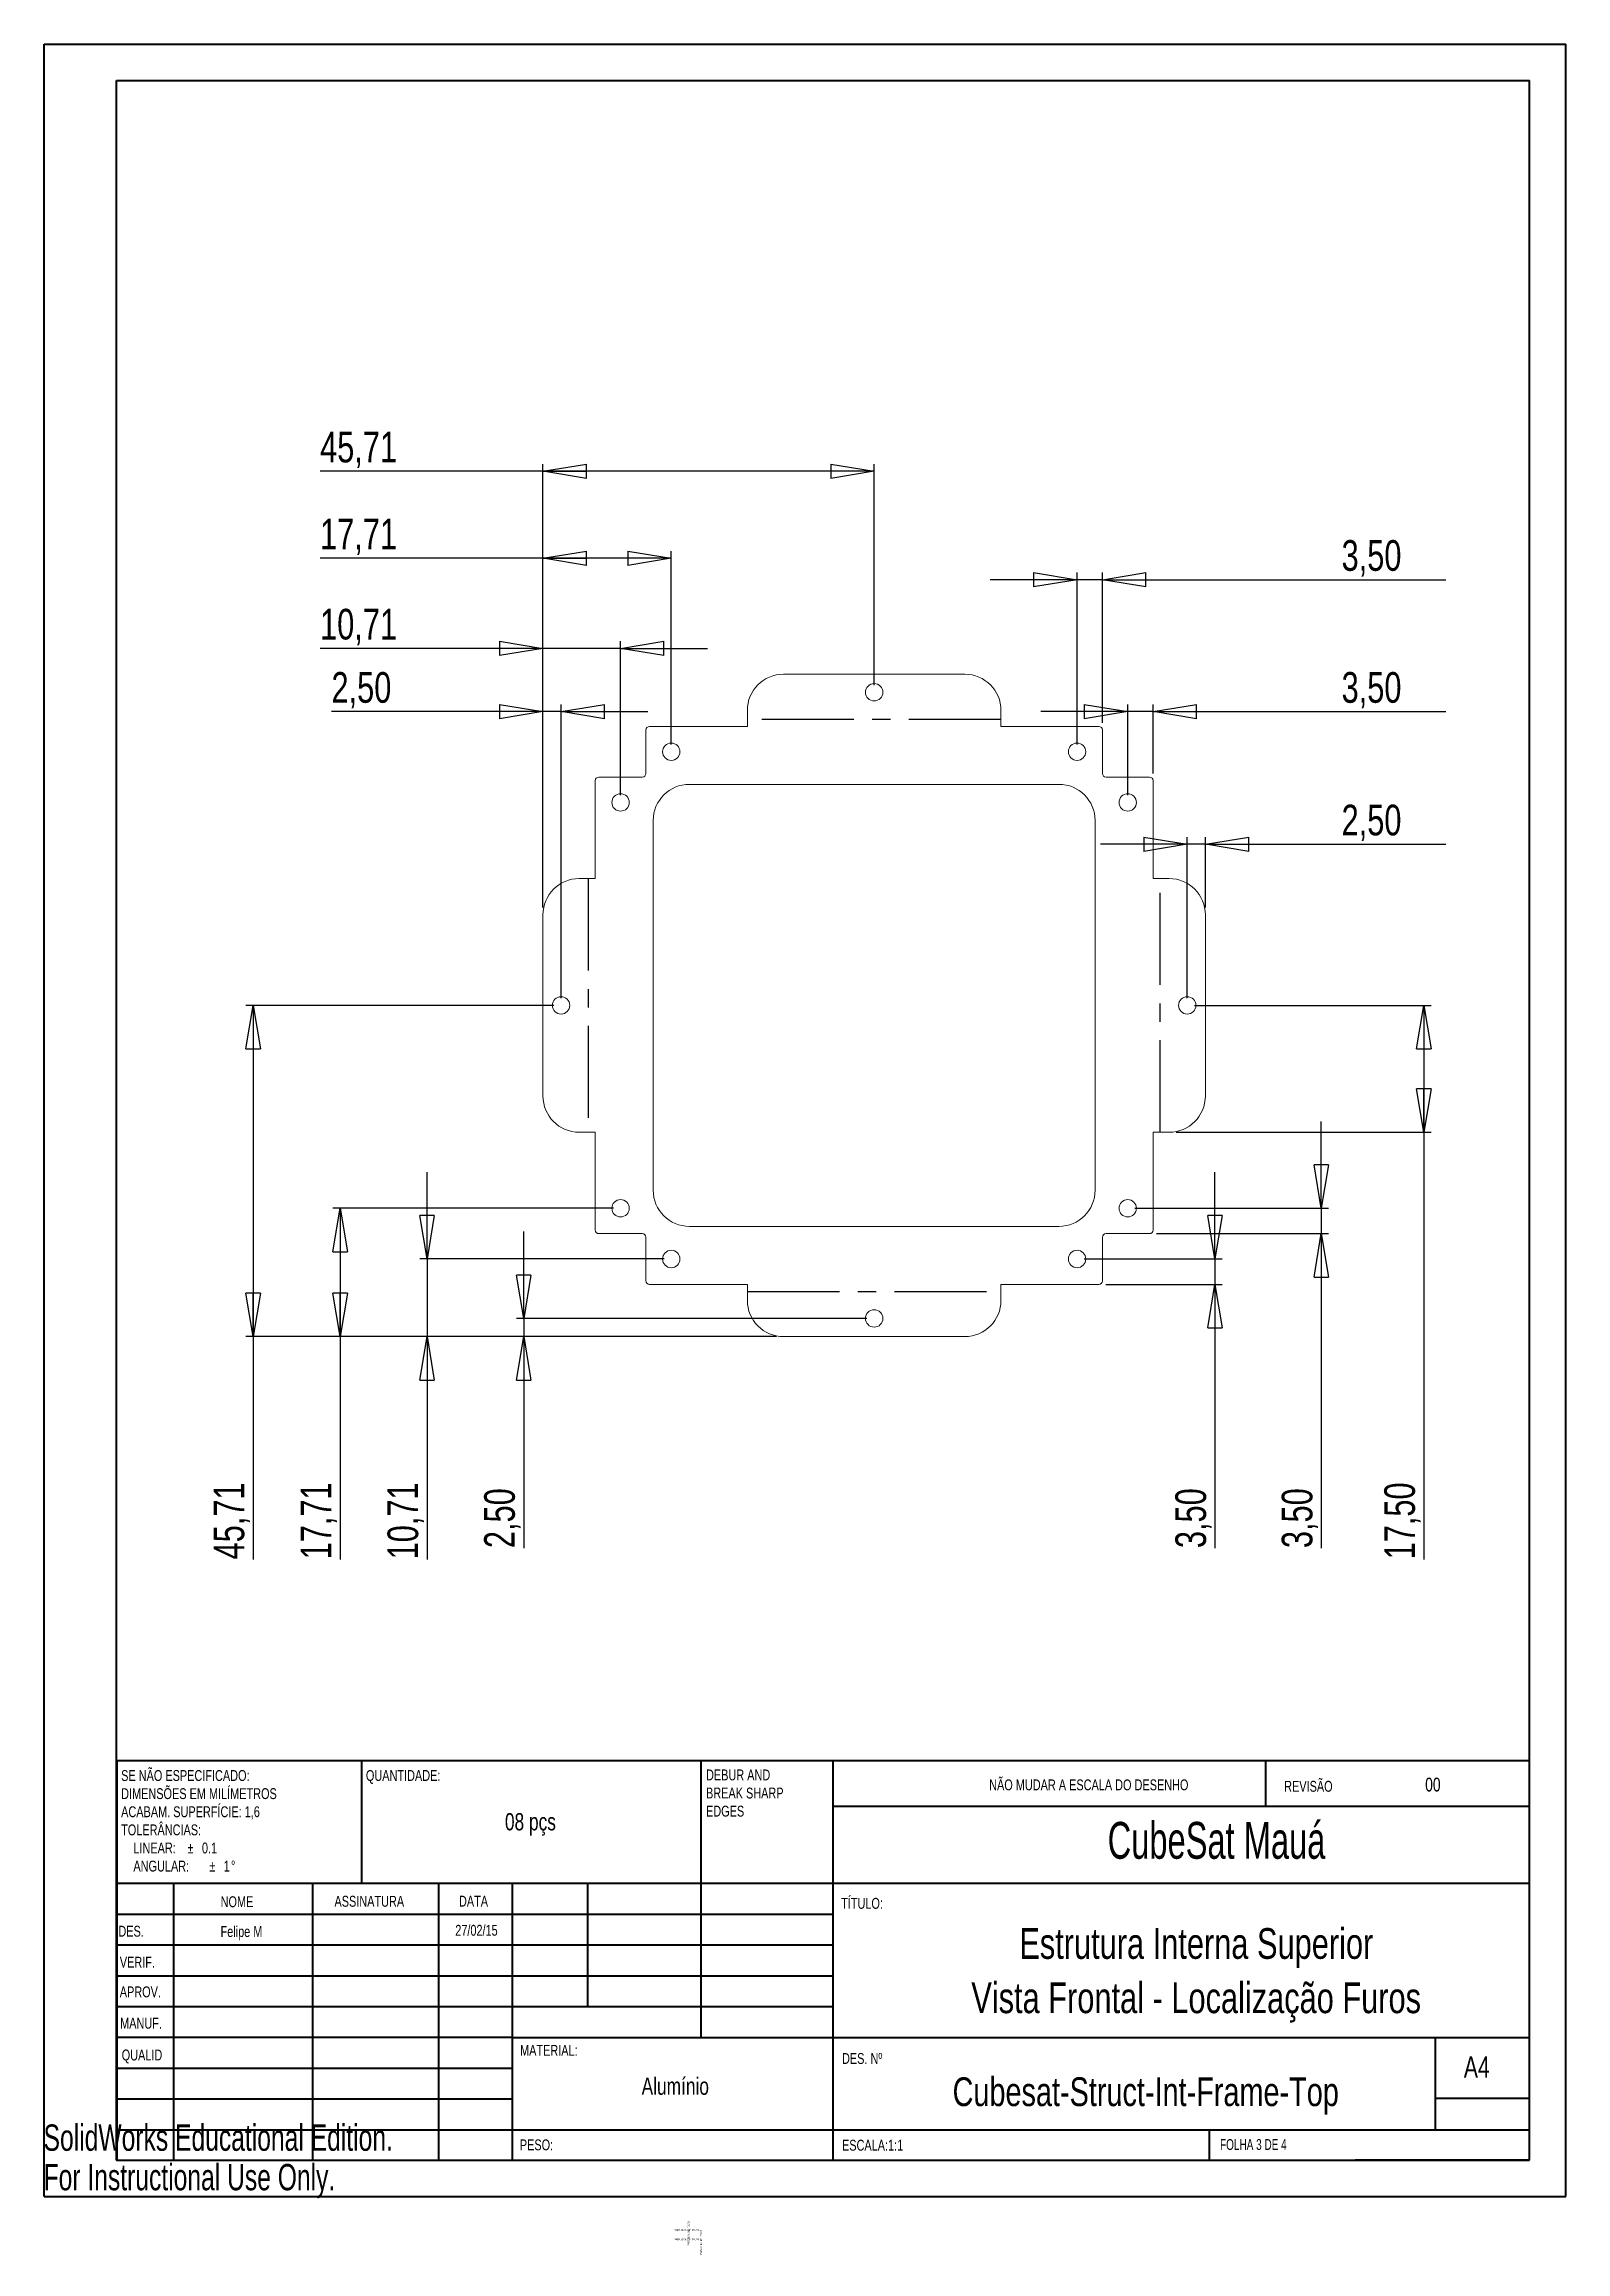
# Paper-space layout 'Folha03' of a CAD drawing. Header units: millimetres. Extents: x 0 to 210, y -7 to 297.
import ezdxf

# ---------------------------------------------------------------- set-up
doc = ezdxf.new("R2010")
doc.units = ezdxf.units.MM
doc.linetypes.add('CENTERX2', pattern=[20.32, 12.7, -2.54, 2.54, -2.54])
doc.layers.add('FORMAT', color=7, linetype='Continuous')
doc.styles.add('SLDTEXTSTYLE0', font='TXT', dxfattribs={"width": 0.75})
doc.styles.add('SLDTEXTSTYLE1', font='TXT', dxfattribs={"width": 0.663})
doc.styles.add('SLDTEXTSTYLE2', font='TXT', dxfattribs={"width": 0.6875})
doc.styles.add('SLDTEXTSTYLE3', font='TXT', dxfattribs={"width": 0.7})
doc.styles.add('SLDTEXTSTYLE4', font='TXT', dxfattribs={"width": 0.681818})
doc.dimstyles.new('SLDDIMSTYLE0', dxfattribs={"dimtxt": 4.233333, "dimasz": 5.9944, "dimexe": 0, "dimexo": 0.0625, "dimgap": 1.058333, "dimtad": 1, "dimrnd": 1e-09, "dimzin": 12, "dimdsep": 46, "dimtxsty": 'SLDTEXTSTYLE0', "dimblk1": 'CLOSED', "dimblk2": 'CLOSED', "dimsah": 1, "dimcen": 0.09, "dimadec": 0, "dimazin": 3, "dimtfac": 1, "dimtofl": 0, "dimtmove": 0, "dimatfit": 3, "dimldrblk": 'CLOSED', "dimfxl": 0, "dimfrac": 2, "dimtolj": 1, "dimtzin": 12, "dimarcsym": 0})
doc.dimstyles.new('SLDDIMSTYLE1', dxfattribs={"dimtxt": 4.233333, "dimasz": 5.9944, "dimexe": 0, "dimexo": 0.0625, "dimgap": 1.058333, "dimtad": 1, "dimrnd": 1e-09, "dimzin": 12, "dimdsep": 46, "dimtxsty": 'SLDTEXTSTYLE0', "dimblk1": 'CLOSED', "dimblk2": 'CLOSED', "dimsah": 1, "dimcen": 0.09, "dimadec": 0, "dimazin": 3, "dimtfac": 1, "dimtmove": 0, "dimatfit": 0, "dimldrblk": 'CLOSED', "dimfxl": 0, "dimfrac": 2, "dimtolj": 1, "dimtzin": 12, "dimarcsym": 0})

# ---------------------------------------------------------------- blocks, each defined once
blk = doc.blocks.new('SW_NOTE_4')
at = {"color": 0, "linetype": 'Continuous', "lineweight": 0, "char_height": 1.5, "attachment_point": 1, "style": 'SLDTEXTSTYLE0'}
for s, insert in [('DEBUR AND', (0, 1.93)), ('BREAK SHARP', (0, -0.57)), ('EDGES', (0, -3.07))]:
    blk.add_mtext(s, dxfattribs=dict(at, insert=insert))
blk = doc.blocks.new('SW_NOTE_5')
at = {"color": 0, "linetype": 'Continuous', "lineweight": 0, "char_height": 1.5, "attachment_point": 1, "style": 'SLDTEXTSTYLE0'}
for s, insert in [('SE NÃO ESPECIFICADO:', (0, 1.93)), ('ACABAM. SUPERFÍCIE: 1,6', (0, -3.07)), ('DIMENSÕES EM MILÍMETROS', (0, -0.57)), ('TOLERÂNCIAS:', (0, -5.57)), ('LINEAR:', (1.69, -8.07)), ('%%p', (9.16, -8.07)), ('0.1', (11.15, -8.07)), ('ANGULAR:', (1.69, -10.57)), ('%%p', (12.16, -10.57)), ('1', (14.15, -10.57)), ('%%d', (15.16, -10.57))]:
    blk.add_mtext(s, dxfattribs=dict(at, insert=insert))
blk = doc.blocks.new('_CLOSED')
at = {"color": 0, "linetype": 'ByBlock', "lineweight": -2}
for p, q in [((-1, 0.166667), (0, 0)), ((-1, 0.166667), (-1, -0.166667)), ((0, 0), (-1, -0.166667)), ((0, 0), (-1, 0))]:
    blk.add_line(p, q, dxfattribs=at)
blk = doc.blocks.new('_D_9')
at = {"layer": 'FORMAT'}
for p, q in [((70.43, 164.57), (27.93, 164.57)), ((28.92, 164.57), (28.92, 118.86)), ((101.13, 118.86), (27.93, 118.86)), ((28.92, 118.86), (28.92, 88.11))]:
    blk.add_line(p, q, dxfattribs=at)
at = {"layer": 'FORMAT', "xscale": 5.9944, "yscale": 5.9944}
for p, rotation in [((28.92, 164.57, -2.9), 90.0000000000004), ((28.92, 118.86, -2.9), 270.0000000000004)]:
    blk.add_blockref('_CLOSED', p, dxfattribs=dict(at, rotation=rotation))
at = {"layer": 'FORMAT', "insert": (23.46, 88.11, -2.9), "char_height": 4.233, "attachment_point": 1, "rotation": 90, "style": 'SLDTEXTSTYLE0'}
blk.add_mtext('45,71', dxfattribs=at)
blk = doc.blocks.new('_D_10')
at = {"layer": 'FORMAT'}
for p, q in [((52.92, 129.57), (52.92, 141.56)), ((85.63, 129.57), (51.93, 129.57)), ((52.92, 129.57), (52.92, 118.86)), ((101.13, 118.86), (51.93, 118.86)), ((52.92, 118.86), (52.92, 88.11))]:
    blk.add_line(p, q, dxfattribs=at)
at = {"layer": 'FORMAT', "xscale": 5.9944, "yscale": 5.9944}
for p, rotation in [((52.92, 129.57, -2.9), 270.0000000000004), ((52.92, 118.86, -2.9), 90.0000000000004)]:
    blk.add_blockref('_CLOSED', p, dxfattribs=dict(at, rotation=rotation))
at = {"layer": 'FORMAT', "insert": (47.46, 88.11, -2.9), "char_height": 4.233, "attachment_point": 1, "rotation": 90, "style": 'SLDTEXTSTYLE0'}
blk.add_mtext('10,71', dxfattribs=at)
blk = doc.blocks.new('_D_11')
at = {"layer": 'FORMAT'}
for p, q in [((78.63, 136.57), (39.93, 136.57)), ((40.92, 136.57), (40.92, 118.86)), ((101.13, 118.86), (39.93, 118.86)), ((40.92, 118.86), (40.92, 88.11))]:
    blk.add_line(p, q, dxfattribs=at)
at = {"layer": 'FORMAT', "xscale": 5.9944, "yscale": 5.9944}
for p, rotation in [((40.92, 136.57, -2.9), 90.0000000000004), ((40.92, 118.86, -2.9), 270.0000000000004)]:
    blk.add_blockref('_CLOSED', p, dxfattribs=dict(at, rotation=rotation))
at = {"layer": 'FORMAT', "insert": (35.46, 88.11, -2.9), "char_height": 4.233, "attachment_point": 1, "rotation": 90, "style": 'SLDTEXTSTYLE0'}
blk.add_mtext('17,71', dxfattribs=at)
blk = doc.blocks.new('_D_12')
at = {"layer": 'FORMAT'}
for p, q in [((68.92, 205.11), (39.73, 205.11)), ((68.92, 178.06), (68.92, 206.1)), ((71.42, 205.11), (68.92, 205.11)), ((71.42, 165.56), (71.42, 206.1)), ((71.42, 205.11), (83.41, 205.11))]:
    blk.add_line(p, q, dxfattribs=at)
at = {"layer": 'FORMAT', "xscale": 5.9944, "yscale": 5.9944}
blk.add_blockref('_CLOSED', (68.92, 205.11, -2.9), dxfattribs=at)
at = {"layer": 'FORMAT', "xscale": 5.9944, "yscale": 5.9944, "rotation": 180.0000000000004}
blk.add_blockref('_CLOSED', (71.42, 205.11, -2.9), dxfattribs=at)
at = {"layer": 'FORMAT', "insert": (39.73, 210.56, -2.9), "char_height": 4.233, "attachment_point": 1, "style": 'SLDTEXTSTYLE0'}
blk.add_mtext('2,50', dxfattribs=at)
blk = doc.blocks.new('_D_13')
at = {"layer": 'FORMAT'}
for p, q in [((68.92, 213.83), (38.16, 213.83)), ((68.92, 178.06), (68.92, 214.82)), ((79.62, 213.83), (68.92, 213.83)), ((79.62, 193.56), (79.62, 214.82)), ((79.62, 213.83), (91.61, 213.83))]:
    blk.add_line(p, q, dxfattribs=at)
at = {"layer": 'FORMAT', "xscale": 5.9944, "yscale": 5.9944}
blk.add_blockref('_CLOSED', (68.92, 213.83, -2.9), dxfattribs=at)
at = {"layer": 'FORMAT', "xscale": 5.9944, "yscale": 5.9944, "rotation": 180.0000000000004}
blk.add_blockref('_CLOSED', (79.62, 213.83, -2.9), dxfattribs=at)
at = {"layer": 'FORMAT', "insert": (38.16, 219.29, -2.9), "char_height": 4.233, "attachment_point": 1, "style": 'SLDTEXTSTYLE0'}
blk.add_mtext('10,71', dxfattribs=at)
blk = doc.blocks.new('_D_14')
at = {"layer": 'FORMAT'}
for p, q in [((68.92, 226.27), (38.16, 226.27)), ((68.92, 178.06), (68.92, 227.26)), ((86.62, 226.27), (68.92, 226.27)), ((86.62, 200.56), (86.62, 227.26))]:
    blk.add_line(p, q, dxfattribs=at)
at = {"layer": 'FORMAT', "xscale": 5.9944, "yscale": 5.9944, "rotation": 180.0000000000004}
blk.add_blockref('_CLOSED', (68.92, 226.27, -2.9), dxfattribs=at)
at = {"layer": 'FORMAT', "xscale": 5.9944, "yscale": 5.9944}
blk.add_blockref('_CLOSED', (86.62, 226.27, -2.9), dxfattribs=at)
at = {"layer": 'FORMAT', "insert": (38.16, 231.73, -2.9), "char_height": 4.233, "attachment_point": 1, "style": 'SLDTEXTSTYLE0'}
blk.add_mtext('17,71', dxfattribs=at)
blk = doc.blocks.new('_D_15')
at = {"layer": 'FORMAT'}
for p, q in [((68.92, 238.27), (38.16, 238.27)), ((68.92, 178.06), (68.92, 239.26)), ((114.62, 238.27), (68.92, 238.27)), ((114.62, 208.76), (114.62, 239.26))]:
    blk.add_line(p, q, dxfattribs=at)
at = {"layer": 'FORMAT', "xscale": 5.9944, "yscale": 5.9944, "rotation": 180.0000000000004}
blk.add_blockref('_CLOSED', (68.92, 238.27, -2.9), dxfattribs=at)
at = {"layer": 'FORMAT', "xscale": 5.9944, "yscale": 5.9944}
blk.add_blockref('_CLOSED', (114.62, 238.27, -2.9), dxfattribs=at)
at = {"layer": 'FORMAT', "insert": (38.16, 243.73, -2.9), "char_height": 4.233, "attachment_point": 1, "style": 'SLDTEXTSTYLE0'}
blk.add_mtext('45,71', dxfattribs=at)
blk = doc.blocks.new('_D_16')
at = {"layer": 'FORMAT'}
for p, q in [((66.26, 121.36), (66.26, 133.35)), ((113.63, 121.36), (65.27, 121.36)), ((101.13, 118.86), (65.27, 118.86)), ((66.26, 121.36), (66.26, 118.86)), ((66.26, 118.86), (66.26, 89.67))]:
    blk.add_line(p, q, dxfattribs=at)
at = {"layer": 'FORMAT', "xscale": 5.9944, "yscale": 5.9944}
for p, rotation in [((66.26, 121.36, -2.9), 270.0000000000004), ((66.26, 118.86, -2.9), 90.0000000000004)]:
    blk.add_blockref('_CLOSED', p, dxfattribs=dict(at, rotation=rotation))
at = {"layer": 'FORMAT', "insert": (60.8, 89.67, -2.9), "char_height": 4.233, "attachment_point": 1, "rotation": 90, "style": 'SLDTEXTSTYLE0'}
blk.add_mtext('2,50', dxfattribs=at)
blk = doc.blocks.new('_D_17')
at = {"layer": 'FORMAT'}
for p, q in [((157.83, 186.8), (145.84, 186.8)), ((157.83, 165.56), (157.83, 187.79)), ((160.33, 186.8), (157.83, 186.8)), ((160.33, 178.06), (160.33, 187.79)), ((160.33, 186.8), (193.51, 186.8))]:
    blk.add_line(p, q, dxfattribs=at)
at = {"layer": 'FORMAT', "xscale": 5.9944, "yscale": 5.9944}
blk.add_blockref('_CLOSED', (157.83, 186.8, -2.9), dxfattribs=at)
at = {"layer": 'FORMAT', "xscale": 5.9944, "yscale": 5.9944, "rotation": 180.0000000000004}
blk.add_blockref('_CLOSED', (160.33, 186.8, -2.9), dxfattribs=at)
at = {"layer": 'FORMAT', "insert": (179.13, 192.26, -2.9), "char_height": 4.233, "attachment_point": 1, "style": 'SLDTEXTSTYLE0'}
blk.add_mtext('2,50', dxfattribs=at)
blk = doc.blocks.new('_D_18')
at = {"layer": 'FORMAT'}
for p, q in [((149.62, 205.11), (137.63, 205.11)), ((149.62, 193.56), (149.62, 206.1)), ((153.12, 205.11), (149.62, 205.11)), ((153.12, 196.56), (153.12, 206.1)), ((153.12, 205.11), (193.51, 205.11))]:
    blk.add_line(p, q, dxfattribs=at)
at = {"layer": 'FORMAT', "xscale": 5.9944, "yscale": 5.9944}
blk.add_blockref('_CLOSED', (149.62, 205.11, -2.9), dxfattribs=at)
at = {"layer": 'FORMAT', "xscale": 5.9944, "yscale": 5.9944, "rotation": 180.0000000000004}
blk.add_blockref('_CLOSED', (153.12, 205.11, -2.9), dxfattribs=at)
at = {"layer": 'FORMAT', "insert": (179.13, 210.56, -2.9), "char_height": 4.233, "attachment_point": 1, "style": 'SLDTEXTSTYLE0'}
blk.add_mtext('3,50', dxfattribs=at)
blk = doc.blocks.new('_D_19')
at = {"layer": 'FORMAT'}
for p, q in [((142.62, 223.31), (130.63, 223.31)), ((142.62, 200.56), (142.62, 224.3)), ((146.12, 223.31), (142.62, 223.31)), ((146.12, 203.56), (146.12, 224.3)), ((146.12, 223.31), (193.51, 223.31))]:
    blk.add_line(p, q, dxfattribs=at)
at = {"layer": 'FORMAT', "xscale": 5.9944, "yscale": 5.9944}
blk.add_blockref('_CLOSED', (142.62, 223.31, -2.9), dxfattribs=at)
at = {"layer": 'FORMAT', "xscale": 5.9944, "yscale": 5.9944, "rotation": 180.0000000000004}
blk.add_blockref('_CLOSED', (146.12, 223.31, -2.9), dxfattribs=at)
at = {"layer": 'FORMAT', "insert": (179.13, 228.77, -2.9), "char_height": 4.233, "attachment_point": 1, "style": 'SLDTEXTSTYLE0'}
blk.add_mtext('3,50', dxfattribs=at)
blk = doc.blocks.new('_D_20')
at = {"layer": 'FORMAT'}
for p, q in [((176.33, 136.57), (176.33, 148.56)), ((150.61, 136.57), (177.32, 136.57)), ((176.33, 136.57), (176.33, 133.07)), ((153.61, 133.07), (177.32, 133.07)), ((176.33, 133.07), (176.33, 89.67))]:
    blk.add_line(p, q, dxfattribs=at)
at = {"layer": 'FORMAT', "xscale": 5.9944, "yscale": 5.9944}
for p, rotation in [((176.33, 136.57, -2.9), 270.0000000000004), ((176.33, 133.07, -2.9), 90.0000000000004)]:
    blk.add_blockref('_CLOSED', p, dxfattribs=dict(at, rotation=rotation))
at = {"layer": 'FORMAT', "insert": (170.87, 89.67, -2.9), "char_height": 4.233, "attachment_point": 1, "rotation": 90, "style": 'SLDTEXTSTYLE0'}
blk.add_mtext('3,50', dxfattribs=at)
blk = doc.blocks.new('_D_21')
at = {"layer": 'FORMAT'}
for p, q in [((158.82, 164.57), (191.47, 164.57)), ((190.48, 164.57), (190.48, 147.07)), ((156.32, 147.07), (191.47, 147.07)), ((190.48, 147.07), (190.48, 88.11))]:
    blk.add_line(p, q, dxfattribs=at)
at = {"layer": 'FORMAT', "xscale": 5.9944, "yscale": 5.9944}
for p, rotation in [((190.48, 164.57, -2.9), 89.99999999999986), ((190.48, 147.07, -2.9), 269.9999999999999)]:
    blk.add_blockref('_CLOSED', p, dxfattribs=dict(at, rotation=rotation))
at = {"layer": 'FORMAT', "insert": (185.02, 88.11, -2.9), "char_height": 4.233, "attachment_point": 1, "rotation": 90, "style": 'SLDTEXTSTYLE0'}
blk.add_mtext('17,50', dxfattribs=at)
blk = doc.blocks.new('_D_22')
at = {"layer": 'FORMAT'}
for p, q in [((161.65, 129.57), (161.65, 141.56)), ((143.61, 129.57), (162.64, 129.57)), ((161.65, 129.57), (161.65, 126.07)), ((146.61, 126.07), (162.64, 126.07)), ((161.65, 126.07), (161.65, 89.67))]:
    blk.add_line(p, q, dxfattribs=at)
at = {"layer": 'FORMAT', "xscale": 5.9944, "yscale": 5.9944}
for p, rotation in [((161.65, 129.57, -2.9), 270.0000000000004), ((161.65, 126.07, -2.9), 90.0000000000004)]:
    blk.add_blockref('_CLOSED', p, dxfattribs=dict(at, rotation=rotation))
at = {"layer": 'FORMAT', "insert": (156.19, 89.67, -2.9), "char_height": 4.233, "attachment_point": 1, "rotation": 90, "style": 'SLDTEXTSTYLE0'}
blk.add_mtext('3,50', dxfattribs=at)

psp = doc.layouts.new('Folha03')

# ---------------------------------------------------------------- linework, layer by layer
at = {"color": 7, "linetype": 'Continuous', "lineweight": 40}
for p, q in [((0.079, 0.215), (0.079, 297.215)), ((0.079, 297.215), (210.079, 297.215)), ((210.079, 0.215), (210.079, 297.215)), ((210.079, 292.215), (210.079, 297.215)), ((10.079, 292.215), (205.079, 292.215)), ((10.079, 5.215), (10.079, 292.215)), ((205.079, 5.215), (205.079, 292.215)), ((10.111, 60.371), (205.079, 60.371)), ((10.111, 60.371), (10.111, 5.121)), ((43.911, 43.371), (43.911, 60.371)), ((90.711, 60.371), (90.711, 22.121)), ((108.911, 60.371), (108.911, 5.121)), ((168.679, 54.09), (168.679, 60.465)), ((205.079, 53.996), (108.911, 53.996)), ((205.079, 43.371), (10.111, 43.371)), ((17.911, 43.371), (17.911, 5.121)), ((37.102, 43.371), (37.102, 5.121)), ((54.51, 43.371), (54.51, 5.121)), ((64.711, 5.121), (64.711, 43.371)), ((75.111, 26.371), (75.111, 43.371)), ((108.911, 39.121), (10.111, 39.121)), ((108.911, 34.871), (10.111, 34.871)), ((108.911, 30.621), (10.111, 30.621)), ((108.911, 26.371), (10.111, 26.371)), ((64.711, 22.121), (10.111, 22.121)), ((64.711, 22.121), (205.079, 22.121)), ((192.079, 9.465), (192.079, 22.215)), ((64.711, 17.871), (10.111, 17.871)), ((64.711, 13.621), (10.111, 13.621)), ((205.079, 13.715), (192.079, 13.715)), ((10.111, 9.371), (205.079, 9.371)), ((160.879, 5.215), (160.879, 9.465)), ((10.079, 5.215), (205.079, 5.215)), ((205.079, 5.215), (180.988, 5.215)), ((0.079, 0.215), (210.079, 0.215))]:
    psp.add_line(p, q, dxfattribs=at)
at = {"color": 7, "linetype": 'Continuous', "lineweight": 15}
for p, q in [((102.123, 210.273), (127.123, 210.273)), ((97.123, 203.067), (97.123, 205.273)), ((132.123, 205.273), (132.123, 203.067)), ((83.123, 196.567), (83.123, 202.567)), ((97.123, 203.067), (83.623, 203.067)), ((145.623, 203.067), (132.123, 203.067)), ((146.123, 202.567), (146.123, 196.567)), ((76.123, 195.567), (76.123, 182.067)), ((76.623, 196.067), (82.623, 196.067)), ((140.123, 195.067), (89.123, 195.067)), ((146.623, 196.067), (152.623, 196.067)), ((153.123, 182.067), (153.123, 195.567)), ((84.123, 190.067), (84.123, 139.067)), ((145.123, 139.067), (145.123, 190.067)), ((73.917, 182.067), (76.123, 182.067)), ((153.123, 182.067), (155.329, 182.067)), ((68.917, 152.067), (68.917, 177.067)), ((160.329, 177.067), (160.329, 152.067)), ((76.123, 147.067), (73.917, 147.067)), ((76.123, 147.067), (76.123, 133.567)), ((155.329, 147.067), (153.123, 147.067)), ((153.123, 133.567), (153.123, 147.067)), ((89.123, 134.067), (140.123, 134.067)), ((82.623, 133.067), (76.623, 133.067)), ((83.123, 126.567), (83.123, 132.567)), ((146.123, 132.567), (146.123, 126.567)), ((152.623, 133.067), (146.623, 133.067)), ((83.623, 126.067), (97.123, 126.067)), ((97.123, 123.861), (97.123, 126.067)), ((132.123, 126.067), (145.623, 126.067)), ((132.123, 126.067), (132.123, 123.861)), ((127.123, 118.861), (102.123, 118.861))]:
    psp.add_line(p, q, dxfattribs=at)
at = {"color": 7, "linetype": 'CENTERX2'}
for p, q in [((132.123, 204.038), (97.123, 204.038)), ((75.152, 182.067), (75.152, 147.067)), ((154.094, 147.067), (154.094, 182.067)), ((97.123, 125.095), (132.123, 125.095))]:
    psp.add_line(p, q, dxfattribs=at)
at = {"color": 7, "linetype": 'Continuous', "lineweight": 15}
for centre in [(114.623, 207.773), (86.623, 199.567), (142.623, 199.567), (79.623, 192.567), (149.623, 192.567), (71.417, 164.567), (157.829, 164.567), (79.623, 136.567), (149.623, 136.567), (86.623, 129.567), (142.623, 129.567), (114.623, 121.361)]:
    psp.add_circle(centre, 1.2, dxfattribs=at)
for centre, radius, start, end in [((102.123, 205.273), 5, 90, 180), ((127.123, 205.273), 5, 0, 90), ((83.623, 202.567), 0.5, 90, 180), ((145.623, 202.567), 0.5, 0, 90), ((76.623, 195.567), 0.5, 90, 180), ((82.623, 196.567), 0.5, 270, 0), ((89.123, 190.067), 5, 90, 180), ((140.123, 190.067), 5, 0, 90), ((146.623, 196.567), 0.5, 180, 270), ((152.623, 195.567), 0.5, 0, 90), ((73.917, 177.067), 5, 90, 180), ((155.329, 177.067), 5, 0, 90), ((73.917, 152.067), 5, 180, 270), ((155.329, 152.067), 5, 270, 0), ((89.123, 139.067), 5, 180, 270), ((140.123, 139.067), 5, 270, 0), ((76.623, 133.567), 0.5, 180, 270), ((82.623, 132.567), 0.5, 0, 90), ((146.623, 132.567), 0.5, 90, 180), ((152.623, 133.567), 0.5, 270, 0), ((83.623, 126.567), 0.5, 180, 270), ((145.623, 126.567), 0.5, 270, 0), ((102.123, 123.861), 5, 180, 270), ((127.123, 123.861), 5, 270, 0)]:
    psp.add_arc(centre, radius, start, end, dxfattribs=at)

# ---------------------------------------------------------------- block references
at = {"color": 7, "linetype": 'Continuous', "lineweight": 0}
for name, p in [('SW_NOTE_5', (10.704, 57.108)), ('SW_NOTE_4', (91.42, 57.19))]:
    psp.add_blockref(name, p, dxfattribs=at)

# ---------------------------------------------------------------- texts
for s, insert, char_height, attachment_point, style in [('QUANTIDADE:', (44.482, 59.04), 1.5, 1, 'SLDTEXTSTYLE0'), ('NÃO MUDAR A ESCALA DO DESENHO', (130.493, 57.748), 1.5, 1, 'SLDTEXTSTYLE0'), ('REVISÃO', (171.206, 57.55), 1.5, 1, 'SLDTEXTSTYLE0'), ('00', (191.731, 57.99), 1.905, 2, 'SLDTEXTSTYLE0'), ('08 pçs', (67.185, 53.102), 2.3813, 2, 'SLDTEXTSTYLE0'), ('CubeSat Mauá', (161.869, 51.883), 5.08, 2, 'SLDTEXTSTYLE1'), ('NOME', (24.433, 41.622), 1.5, 1, 'SLDTEXTSTYLE0'), ('ASSINATURA', (40.144, 41.683), 1.5, 1, 'SLDTEXTSTYLE0'), ('DATA', (57.326, 41.697), 1.5, 1, 'SLDTEXTSTYLE0'), ('TÍTULO:', (110.067, 41.399), 1.5, 1, 'SLDTEXTSTYLE0'), ('DES.', (10.323, 37.551), 1.5, 1, 'SLDTEXTSTYLE0'), ('Felipe M', (27.31, 37.504), 1.4986, 2, 'SLDTEXTSTYLE0'), ('27/02/15', (59.74, 37.68), 1.4986, 2, 'SLDTEXTSTYLE0'), ('Estrutura Interna Superior', (159.08, 37.224), 4.23333, 2, 'SLDTEXTSTYLE0'), ('VERIF.', (10.521, 33.275), 1.5, 1, 'SLDTEXTSTYLE0'), ('APROV.', (10.513, 29.185), 1.5, 1, 'SLDTEXTSTYLE0'), ('MANUF.', (10.566, 24.855), 1.5, 1, 'SLDTEXTSTYLE0'), ('QUALID', (10.78, 20.471), 1.5, 1, 'SLDTEXTSTYLE0'), ('MATERIAL:', (65.757, 21.107), 1.5, 1, 'SLDTEXTSTYLE0'), ('DES. Nº', (110.185, 19.99), 1.5, 1, 'SLDTEXTSTYLE0'), ('A4', (196, 19.515), 2.9104, 1, 'SLDTEXTSTYLE0'), ('Alumínio', (87.179, 16.606), 2.3813, 2, 'SLDTEXTSTYLE0'), ('Cubesat-Struct-Int-Frame-Top', (152.098, 16.638), 3.96875, 2, 'SLDTEXTSTYLE0'), ('PESO:', (65.729, 8.07), 1.4986, 1, 'SLDTEXTSTYLE0'), ('ESCALA:1:1', (110.185, 8.021), 1.5, 1, 'SLDTEXTSTYLE0'), ('FOLHA 3 DE 4', (162.357, 8.115), 1.5, 1, 'SLDTEXTSTYLE2')]:
    psp.add_mtext(s, dxfattribs=dict(at, insert=insert, char_height=char_height, attachment_point=attachment_point, style=style))
at = {"color": 7, "linetype": 'Continuous', "char_height": 3.633, "attachment_point": 1, "style": 'SLDTEXTSTYLE3'}
for s, insert in [('SolidWorks Educational Edition.', (0, 10.133)), ('For Instructional Use Only.', (0, 4.683))]:
    psp.add_mtext(s, dxfattribs=dict(at, insert=insert))
at = {"layer": 'FORMAT', "attachment_point": 2}
for s, insert, char_height, style in [('Vista Frontal - Localização Furos', (159.061, 29.73), 4.23333, 'SLDTEXTSTYLE0'), ('PARA CIMA  90°  R 0.74', (88.722, -4.31), 0.26458, 'SLDTEXTSTYLE4'), ('PARA CIMA  90°  R 0.74', (88.722, -5.601), 0.26458, 'SLDTEXTSTYLE4')]:
    psp.add_mtext(s, dxfattribs=dict(at, insert=insert, char_height=char_height, style=style))
at = {"layer": 'FORMAT', "char_height": 0.26458, "attachment_point": 2, "rotation": 90, "style": 'SLDTEXTSTYLE4'}
for insert in [(88.891, -4.922), (90.588, -6.129)]:
    psp.add_mtext('PARA CIMA  90°  R 0.74', dxfattribs=dict(at, insert=insert))

# ---------------------------------------------------------------- dimensions: what is measured, and where the dimension line sits
at = {"layer": 'FORMAT'}
for base, p1, p2, dimstyle, picture, middle in [((68.917, 238.273), (114.623, 207.773), (68.917, 177.067), 'SLDDIMSTYLE0', '_D_15', (46.917, 238.273)), ((68.917, 226.273), (86.623, 199.567), (68.917, 177.067), 'SLDDIMSTYLE0', '_D_14', (46.917, 226.273)), ((142.623, 223.309), (146.123, 202.567), (142.623, 199.567), 'SLDDIMSTYLE1', '_D_19', (186.322, 223.309)), ((68.917, 213.833), (79.623, 192.567), (68.917, 177.067), 'SLDDIMSTYLE1', '_D_13', (46.917, 213.833)), ((68.917, 205.106), (71.417, 164.567), (68.917, 177.067), 'SLDDIMSTYLE1', '_D_12', (46.917, 205.106)), ((149.623, 205.106), (153.123, 195.567), (149.623, 192.567), 'SLDDIMSTYLE1', '_D_18', (186.322, 205.106)), ((157.829, 186.799), (160.329, 177.067), (157.829, 164.567), 'SLDDIMSTYLE1', '_D_17', (186.322, 186.799))]:
    dim = psp.add_linear_dim(base=base, p1=p1, p2=p2, dimstyle=dimstyle, dxfattribs=at)
    dim.commit()
    dim.dimension.update_dxf_attribs({"geometry": picture, "text_midpoint": middle, "dimtype": 160})
for base, p1, p2, dimstyle, picture, middle in [((28.917, 118.861), (71.417, 164.567), (102.123, 118.861), 'SLDDIMSTYLE0', '_D_9', (28.917, 96.861)), ((190.478, 147.067), (157.829, 164.567), (155.329, 147.067), 'SLDDIMSTYLE0', '_D_21', (190.478, 96.861)), ((176.329, 133.067), (149.623, 136.567), (152.623, 133.067), 'SLDDIMSTYLE1', '_D_20', (176.329, 96.861)), ((52.917, 118.861), (86.623, 129.567), (102.123, 118.861), 'SLDDIMSTYLE1', '_D_10', (52.917, 96.861)), ((161.651, 126.067), (142.623, 129.567), (145.623, 126.067), 'SLDDIMSTYLE1', '_D_22', (161.651, 96.861)), ((40.917, 118.861), (79.623, 136.567), (102.123, 118.861), 'SLDDIMSTYLE0', '_D_11', (40.917, 96.861)), ((66.262, 118.861), (114.623, 121.361), (102.123, 118.861), 'SLDDIMSTYLE1', '_D_16', (66.262, 96.861))]:
    dim = psp.add_linear_dim(base=base, p1=p1, p2=p2, angle=90, dimstyle=dimstyle, dxfattribs=at)
    dim.commit()
    dim.dimension.update_dxf_attribs({"geometry": picture, "text_midpoint": middle, "dimtype": 160})

doc.saveas('drawing.dxf')
